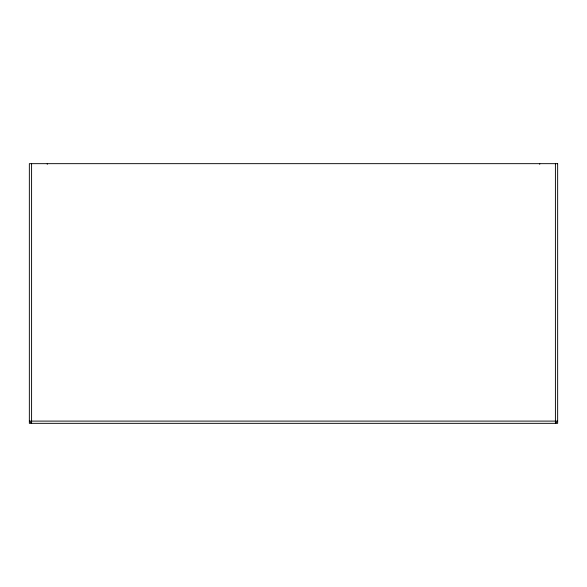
<?xml version="1.0" encoding="UTF-8"?>
<svg xmlns="http://www.w3.org/2000/svg" width="587" height="587" viewBox="0 0 587 587"><rect width="100%" height="100%" fill="white"/><g stroke="black" fill="none" stroke-linecap="round" stroke-linejoin="round"><path stroke-width="0.88" d="M555.412 163.663L555.412 423.337L557.65 421.099L29.35 421.099L31.588 423.337L31.588 163.663M539.739 163.663L539.739 164.316M47.261 163.663L47.261 164.316M557.65 163.663L29.35 163.663L29.35 423.337L557.65 423.337L557.65 163.663"/></g></svg>
